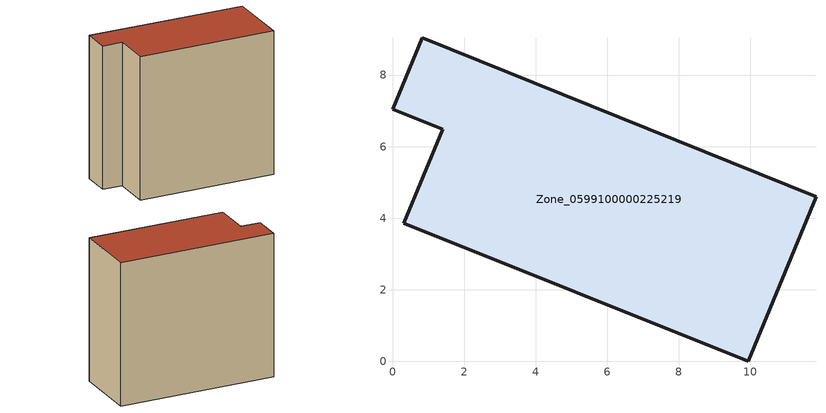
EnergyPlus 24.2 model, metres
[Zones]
Zone_0599100000225219
 floor ground (C_G): 0.82,9.05 11.83,4.6 9.94,0 0.31,3.86 1.4,6.49 0,7.05 z0
 wall outside (C_F): 11.83,4.6 0.82,9.05 0,7.05 1.4,6.49 0.31,3.86 9.94,0 11.83,4.6 z0:10.81
 roof outside (C_R): 9.94,0 11.83,4.6 0.82,9.05 0,7.05 1.4,6.49 0.31,3.86 z10.81
[BUILDING]
Pand.0599100000225219: North Axis=0; Terrain=City; Loads Convergence Tolerance Value=0.04; Temperature Convergence Tolerance Value=0.4; Solar Distribution=FullExterior; Maximum Number of Warmup Days=25; Minimum Number of Warmup Days=1
[Site:Location]
Rotterdam.The.Hague.AP_ZH_NLD Design_Conditions: Latitude=51.96; Longitude=4.45; Time Zone=1; Elevation=-4.5
[SITE:GROUNDTEMPERATURE:BUILDINGSURFACE]
18, 18, 18, 18, 18, 18, 18, 18, 18, 18, 18, 18
[MATERIAL] Thermal Absorptance=0.9; Solar Absorptance=0.7; Visible Absorptance=0.7
Name | Roughness | Thickness | Conductivity | Density | Specific Heat
G.TI.1946 | MediumSmooth | 0.15 | 1 | 540 | 1210
F.TI.1946 | Rough | 0.3 | 0.857143 | 1920 | 840
R.TI.1946 | MediumRough | 0.2 | 0.1 | 1500 | 1000
[CONSTRUCTION]
C_G: G.TI.1946
C_F: F.TI.1946
C_R: R.TI.1946
[ZONE]
Zone_0599100000225219: Type=1; Multiplier=1; Ceiling Height=Autocalculate; Volume=Autocalculate; Floor Area=autocalculate; Part of Total Floor Area=Yes
[ZONEINFILTRATION:DESIGNFLOWRATE]
Infil_Zone_0599100000225219: Zone or ZoneList or Space or SpaceList=Zone_0599100000225219; Schedule=AlwaysOn; Design Flow Rate Calculation Method=Flow/Area; Flow Rate per Floor Area=0.003; Constant Term Coefficient=1; Temperature Term Coefficient=0; Velocity Term Coefficient=0; Velocity Squared Term Coefficient=0
[HVACTEMPLATE:ZONE:IDEALLOADSAIRSYSTEM]
Zone_0599100000225219: Maximum Heating Supply Air Temperature=50; Minimum Cooling Supply Air Temperature=13; Maximum Heating Supply Air Humidity Ratio=0.0156; Minimum Cooling Supply Air Humidity Ratio=0.0077; Heating Limit=NoLimit; Cooling Limit=NoLimit; Dehumidification Control Type=ConstantSensibleHeatRatio; Cooling Sensible Heat Ratio=0.7; Dehumidification Setpoint=60; Humidification Control Type=None; Humidification Setpoint=30; Outdoor Air Method=None; Outdoor Air Flow Rate per Person=0.00944; Outdoor Air Flow Rate per Zone Floor Area=0; Outdoor Air Flow Rate per Zone=0; Demand Controlled Ventilation Type=None; Outdoor Air Economizer Type=NoEconomizer; Heat Recovery Type=None; Sensible Heat Recovery Effectiveness=0.7; Latent Heat Recovery Effectiveness=0.65
[ZONECONTROL:THERMOSTAT]
ThermostatControl_Zone_0599100000225219: Zone or ZoneList=Zone_0599100000225219; Control Type Schedule=DualSetpointControlType; Control 1=Thermostat_Zone_0599100000225219; Temperature Difference Between Cutout And Setpoint=0
[THERMOSTATSETPOINT:DUALSETPOINT]
Thermostat_Zone_0599100000225219: Heating Setpoint Temperature Schedule=HeatingSetpoint_Zone_0599100000225219; Cooling Setpoint Temperature Schedule=CoolingSetpoint_Zone_0599100000225219
[SCHEDULE:COMPACT]
HeatingSetpoint_Zone_0599100000225219: Through: 12/31, For: AllDays, Until: 24:00, 21
CoolingSetpoint_Zone_0599100000225219: Through: 12/31, For: AllDays, Until: 24:00, 24
DualSetpointControlType: Through: 12/31, For: AllDays, Until: 24:00, 4
AlwaysOn: Through: 12/31, For: AllDays, Until: 24:00, 1
